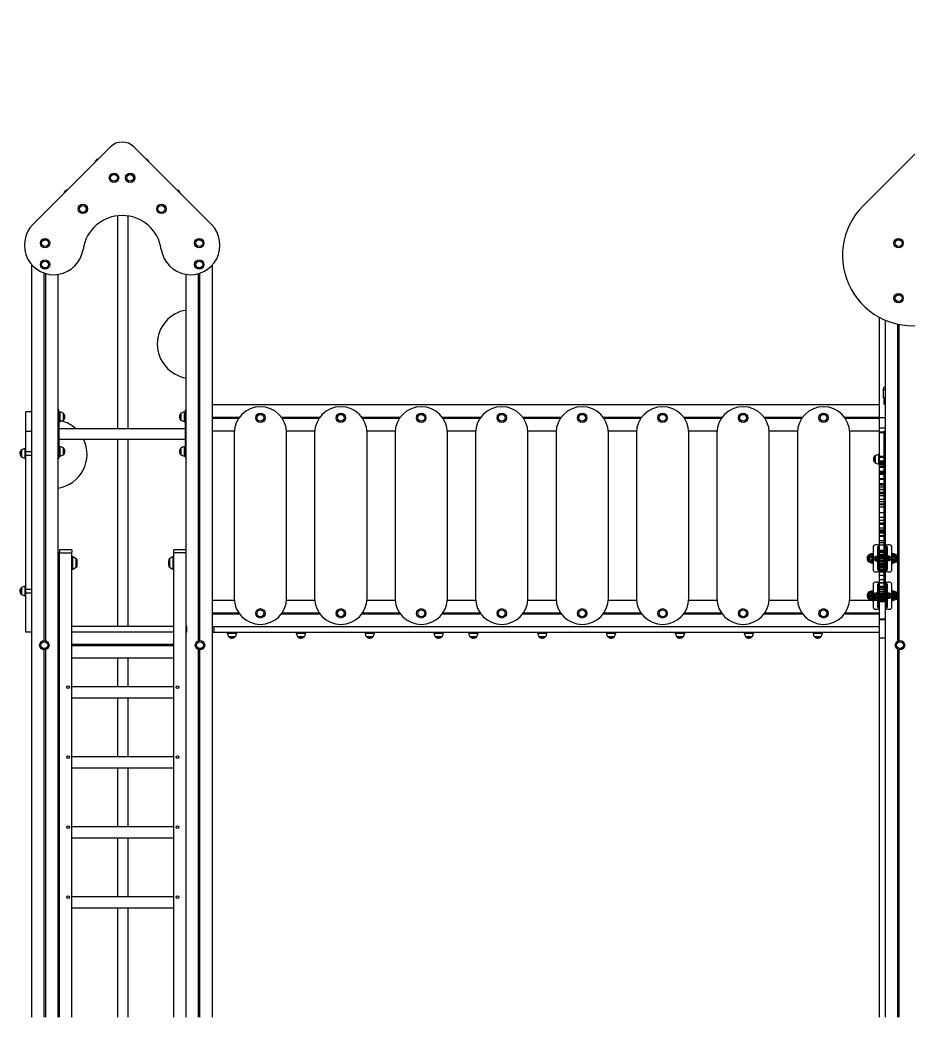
# Model space of a CAD drawing. Header units: millimetres. Extents: x 1089 to 46270, y 1624 to 35257.
# Drawn here: x 1144.441 to 1147.665, y 1649.995 to 1653.615 of the extents above; entities that cross this region are included whole.
import ezdxf

# ---------------------------------------------------------------- set-up
doc = ezdxf.new("R2010")
doc.units = ezdxf.units.MM

# ---------------------------------------------------------------- blocks, each defined once
blk = doc.blocks.new('A$C1EAE1C3F')
for p, q in [((3.735, 3.6201), (3.0601, 2.9452)), ((0.0473, 2.8779), (0.3286, 3.1591)), ((0.4134, 3.1591), (0.6947, 2.8779)), ((0.3543, 2.9091), (0.3543, 2.8823)), ((0.3923, 2.8823), (0.3923, 2.9085)), ((0.3543, 2.8823), (0.3543, 2.1355)), ((0.3923, 2.1355), (0.3923, 2.8823)), ((0.0435, 0), (0.0435, 2.7306)), ((0.6985, 0), (0.6985, 2.7306)), ((0.0885, 1.367), (0.0885, 2.7009)), ((0.0935, 1.3662), (0.0935, 2.6994)), ((0.1385, 0), (0.1385, 2.6963)), ((0.6035, 1.6687), (0.6035, 2.6963)), ((0.6485, 1.3662), (0.6485, 2.6994)), ((0.6535, 1.367), (0.6535, 2.7009)), ((3.1197, 0), (3.1197, 2.5403)), ((3.1417, 0), (3.1417, 2.5298)), ((3.1867, 1.3653), (3.1867, 2.5156)), ((3.1917, 1.3668), (3.1917, 2.5146)), ((3.1347, 2.2732), (3.1347, 2.2823)), ((3.1347, 2.2486), (3.1347, 2.2732)), ((3.1397, 2.2486), (3.1347, 2.2486)), ((3.1367, 2.2783), (3.1367, 2.2785)), ((3.1367, 2.2785), (3.1417, 2.2785)), ((3.1367, 2.2235), (3.1367, 2.2486)), ((3.1417, 2.2486), (3.1397, 2.2486)), ((0.6985, 2.2235), (3.1197, 2.2235)), ((0.0435, 2.1975), (0.0215, 2.1975)), ((0.0215, 2.1572), (0.0215, 2.1975)), ((0.1415, 2.204), (0.1385, 2.204)), ((0.1415, 2.1765), (0.1415, 2.204)), ((0.1455, 2.1965), (0.1415, 2.1965)), ((0.1415, 2.1765), (0.1415, 2.0565)), ((0.1455, 2.1625), (0.1455, 2.1965)), ((0.158, 2.1918), (0.1574, 2.1918)), ((0.1575, 2.167), (0.1575, 2.192)), ((0.158, 2.1673), (0.158, 2.1918)), ((0.5846, 2.1918), (0.584, 2.1918)), ((0.584, 2.1918), (0.584, 2.1673)), ((0.5845, 2.192), (0.5845, 2.167)), ((0.5965, 2.1965), (0.5965, 2.1625)), ((0.6005, 2.1965), (0.5965, 2.1965)), ((0.6005, 2.1765), (0.6005, 2.204)), ((0.6035, 2.204), (0.6005, 2.204)), ((0.6005, 2.0565), (0.6005, 2.1765)), ((0.6985, 2.178), (0.7969, 2.178)), ((0.6985, 2.174), (0.794, 2.174)), ((0.9485, 2.178), (1.0889, 2.178)), ((0.9485, 2.178), (1.0889, 2.178)), ((0.9513, 2.174), (1.086, 2.174)), ((0.9513, 2.174), (1.086, 2.174)), ((1.2405, 2.178), (1.3809, 2.178)), ((1.2405, 2.178), (1.3809, 2.178)), ((1.2433, 2.174), (1.378, 2.174)), ((1.2433, 2.174), (1.378, 2.174)), ((1.5325, 2.178), (1.6729, 2.178)), ((1.5353, 2.174), (1.67, 2.174)), ((1.8245, 2.178), (1.9649, 2.178)), ((1.8273, 2.174), (1.962, 2.174)), ((2.1165, 2.178), (2.2569, 2.178)), ((2.1193, 2.174), (2.254, 2.174)), ((2.4085, 2.178), (2.5489, 2.178)), ((2.4113, 2.174), (2.546, 2.174)), ((2.7005, 2.178), (2.8409, 2.178)), ((2.7033, 2.174), (2.838, 2.174)), ((2.9925, 2.178), (3.1197, 2.178)), ((2.9953, 2.174), (3.1197, 2.174)), ((3.1417, 2.1758), (3.1197, 2.1758)), ((3.1197, 2.1285), (3.1197, 2.1758)), ((3.1417, 2.1751), (3.1197, 2.1751)), ((0.0215, 1.4635), (0.0215, 2.1572)), ((0.1415, 2.1625), (0.1455, 2.1625)), ((0.1574, 2.1673), (0.158, 2.1673)), ((0.584, 2.1673), (0.5846, 2.1673)), ((0.5965, 2.1625), (0.6005, 2.1625)), ((3.1197, 2.1388), (3.1417, 2.1388)), ((3.1197, 2.1387), (3.1417, 2.1387)), ((0.0215, 2.1274), (0.0435, 2.1274)), ((0.6005, 2.1355), (0.1415, 2.1355)), ((0.6985, 2.1285), (0.778, 2.1285)), ((0.7777, 2.1207), (0.7777, 1.5207)), ((0.9674, 2.1285), (1.07, 2.1285)), ((0.9674, 2.1285), (1.07, 2.1285)), ((0.9677, 1.5207), (0.9677, 2.1207)), ((1.0697, 2.1207), (1.0697, 1.5207)), ((1.2594, 2.1285), (1.362, 2.1285)), ((1.2594, 2.1285), (1.362, 2.1285)), ((1.2597, 1.5207), (1.2597, 2.1207)), ((1.3617, 2.1207), (1.3617, 1.5207)), ((1.5514, 2.1285), (1.654, 2.1285)), ((1.5517, 1.5207), (1.5517, 2.1207)), ((1.6537, 2.1207), (1.6537, 1.5207)), ((1.8434, 2.1285), (1.946, 2.1285)), ((1.8437, 1.5207), (1.8437, 2.1207)), ((1.9457, 2.1207), (1.9457, 1.5207)), ((2.1354, 2.1285), (2.238, 2.1285)), ((2.1357, 1.5207), (2.1357, 2.1207)), ((2.2377, 2.1207), (2.2377, 1.5207)), ((2.4274, 2.1285), (2.53, 2.1285)), ((2.4277, 1.5207), (2.4277, 2.1207)), ((2.5297, 2.1207), (2.5297, 1.5207)), ((2.7194, 2.1285), (2.822, 2.1285)), ((2.7197, 1.5207), (2.7197, 2.1207)), ((2.8217, 2.1207), (2.8217, 1.5207)), ((3.0114, 2.1285), (3.1197, 2.1285)), ((3.0117, 1.5207), (3.0117, 2.1207)), ((3.1197, 2.1237), (3.1197, 2.1285)), ((3.1367, 2.1237), (3.1197, 2.1237)), ((3.1197, 1.5135), (3.1197, 2.1237)), ((3.1417, 2.1214), (3.1197, 2.1214)), ((3.1367, 1.5135), (3.1367, 2.1285)), ((3.1417, 2.1237), (3.1367, 2.1237)), ((0.0215, 2.0635), (0.0175, 2.0635)), ((0.0175, 2.0635), (0.0175, 2.0295)), ((0.1415, 2.0975), (0.6005, 2.0975)), ((0.1455, 2.0705), (0.1415, 2.0705)), ((0.1455, 2.0365), (0.1455, 2.0705)), ((0.158, 2.0658), (0.1574, 2.0658)), ((0.1575, 2.041), (0.1575, 2.066)), ((0.158, 2.0413), (0.158, 2.0658)), ((0.3543, 2.0975), (0.3543, 1.4185)), ((0.3923, 1.4185), (0.3923, 2.0975)), ((0.5846, 2.0658), (0.584, 2.0658)), ((0.584, 2.0658), (0.584, 2.0413)), ((0.5845, 2.066), (0.5845, 2.041)), ((0.5965, 2.0705), (0.5965, 2.0365)), ((0.6005, 2.0705), (0.5965, 2.0705)), ((0.005, 2.0588), (0.005, 2.0343)), ((0.0058, 2.0588), (0.005, 2.0588)), ((0.005, 2.0343), (0.0055, 2.0343)), ((0.0055, 2.059), (0.0055, 2.034)), ((0.0175, 2.0295), (0.0215, 2.0295)), ((0.0435, 2.0525), (0.0215, 2.0525)), ((0.0215, 2.0405), (0.0435, 2.0405)), ((0.1385, 2.029), (0.1415, 2.029)), ((0.1415, 2.0565), (0.1415, 2.029)), ((0.1415, 2.0365), (0.1455, 2.0365)), ((0.1574, 2.0413), (0.158, 2.0413)), ((0.584, 2.0413), (0.5846, 2.0413)), ((0.5965, 2.0365), (0.6005, 2.0365)), ((0.6005, 2.0565), (0.6005, 2.029)), ((0.6005, 2.029), (0.6035, 2.029)), ((3.1038, 2.0374), (3.1032, 2.0374)), ((3.1032, 2.0374), (3.1032, 2.0129)), ((3.1037, 2.0376), (3.1037, 2.0126)), ((3.1157, 2.0421), (3.1157, 2.0081)), ((3.1197, 2.0421), (3.1157, 2.0421)), ((3.1417, 2.035), (3.1197, 2.035)), ((3.1417, 2.0323), (3.1197, 2.0323)), ((3.1417, 2.0311), (3.1197, 2.0311)), ((3.1032, 2.0129), (3.1038, 2.0129)), ((3.1157, 2.0081), (3.1197, 2.0081)), ((3.1197, 2.0191), (3.1417, 2.0191)), ((3.1417, 2.014), (3.1197, 2.014)), ((3.1417, 2.0126), (3.1197, 2.0126)), ((3.1417, 2.0117), (3.1197, 2.0117)), ((3.1417, 2.0104), (3.1197, 2.0104)), ((3.1417, 2.0075), (3.1197, 2.0075)), ((3.1197, 2.0072), (3.1417, 2.0072)), ((3.1417, 1.9997), (3.1197, 1.9997)), ((3.1417, 1.9994), (3.1197, 1.9994)), ((3.1417, 1.9957), (3.1197, 1.9957)), ((3.1417, 1.9802), (3.1197, 1.9802)), ((3.1417, 1.9786), (3.1197, 1.9786)), ((3.1417, 1.9768), (3.1197, 1.9768)), ((3.1417, 1.9728), (3.1197, 1.9728)), ((3.1417, 1.9717), (3.1197, 1.9717)), ((3.1417, 1.9716), (3.1197, 1.9716)), ((3.1197, 1.9715), (3.1417, 1.9715)), ((3.1417, 1.9542), (3.1197, 1.9542)), ((3.1417, 1.9511), (3.1197, 1.9511)), ((3.1417, 1.9362), (3.1197, 1.9362)), ((3.1417, 1.9352), (3.1197, 1.9352)), ((3.1417, 1.9334), (3.1197, 1.9334)), ((3.1417, 1.933), (3.1197, 1.933)), ((3.1417, 1.9316), (3.1197, 1.9316)), ((3.1417, 1.9232), (3.1197, 1.9232)), ((3.1197, 1.9157), (3.1417, 1.9157)), ((3.1417, 1.9154), (3.1197, 1.9154)), ((3.1417, 1.904), (3.1197, 1.904)), ((3.1417, 1.9001), (3.1197, 1.9001)), ((3.1417, 1.8928), (3.1197, 1.8928)), ((3.1417, 1.8794), (3.1197, 1.8794)), ((3.1417, 1.8703), (3.1197, 1.8703)), ((3.1417, 1.8617), (3.1197, 1.8617)), ((3.1197, 1.8607), (3.1417, 1.8607)), ((3.1417, 1.8508), (3.1197, 1.8508)), ((3.1417, 1.8305), (3.1197, 1.8305)), ((3.1417, 1.8139), (3.1197, 1.8139)), ((3.1417, 1.8033), (3.1197, 1.8033)), ((3.1417, 1.7933), (3.1197, 1.7933)), ((3.1417, 1.7932), (3.1197, 1.7932)), ((3.1417, 1.7903), (3.1197, 1.7903)), ((3.1417, 1.7901), (3.1197, 1.7901)), ((3.1417, 1.7898), (3.1197, 1.7898)), ((3.1417, 1.7895), (3.1197, 1.7895)), ((3.1417, 1.7892), (3.1197, 1.7892)), ((3.1417, 1.7879), (3.1197, 1.7879)), ((3.1417, 1.7752), (3.1197, 1.7752)), ((3.1417, 1.7676), (3.1197, 1.7676)), ((3.1197, 1.7676), (3.1417, 1.7676)), ((3.1417, 1.7646), (3.1197, 1.7646)), ((3.1417, 1.7622), (3.1197, 1.7622)), ((3.1417, 1.7563), (3.1197, 1.7563)), ((3.1417, 1.7476), (3.1197, 1.7476)), ((3.1417, 1.7449), (3.1197, 1.7449)), ((3.0967, 1.7056), (3.0967, 1.6246)), ((3.1127, 1.7141), (3.1052, 1.7141)), ((3.1172, 1.7066), (3.1122, 1.7066)), ((3.1122, 1.7066), (3.1122, 1.6236)), ((3.1172, 1.6206), (3.1172, 1.7096)), ((3.1182, 1.7091), (3.1172, 1.7091)), ((3.1172, 1.7071), (3.1182, 1.7071)), ((3.1417, 1.7285), (3.1197, 1.7285)), ((3.1197, 1.7223), (3.1417, 1.7223)), ((3.1417, 1.7132), (3.1197, 1.7132)), ((3.1442, 1.7091), (3.1432, 1.7091)), ((3.1432, 1.7071), (3.1442, 1.7071)), ((3.1442, 1.7096), (3.1442, 1.6206)), ((3.1492, 1.7066), (3.1442, 1.7066)), ((3.1562, 1.7141), (3.1487, 1.7141)), ((3.1492, 1.6236), (3.1492, 1.7066)), ((3.1647, 1.6246), (3.1647, 1.7056)), ((0.1885, 1.6959), (0.1435, 1.6959)), ((0.1435, 1.6959), (0.1435, 1.688)), ((0.1435, 0), (0.1435, 1.688)), ((0.1485, 1.6853), (0.1835, 1.6853)), ((0.1885, 1.6959), (0.1885, 1.688)), ((0.1885, 0), (0.1885, 1.688)), ((0.1915, 1.6709), (0.1885, 1.6709)), ((0.1915, 1.6259), (0.1915, 1.6709)), ((0.2041, 1.6639), (0.1915, 1.6709)), ((0.5555, 1.6709), (0.5429, 1.6639)), ((0.5555, 1.6709), (0.5555, 1.6259)), ((0.5585, 1.6709), (0.5555, 1.6709)), ((0.6035, 1.6959), (0.5585, 1.6959)), ((0.5585, 1.688), (0.5585, 1.6959)), ((0.5585, 0), (0.5585, 1.688)), ((0.5985, 1.6853), (0.5635, 1.6853)), ((0.6035, 0), (0.6035, 1.6687)), ((3.0808, 1.6774), (3.0802, 1.6774)), ((3.0802, 1.6774), (3.0802, 1.6529)), ((3.0807, 1.6776), (3.0807, 1.6526)), ((3.0922, 1.6776), (3.0807, 1.6776)), ((3.0922, 1.6754), (3.0807, 1.6754)), ((3.0922, 1.6774), (3.0808, 1.6774)), ((3.0852, 1.6751), (3.0922, 1.6751)), ((3.0852, 1.6701), (3.0852, 1.6751)), ((3.0852, 1.6701), (3.0922, 1.6701)), ((3.0852, 1.6601), (3.0852, 1.6701)), ((3.0922, 1.6776), (3.0922, 1.6526)), ((3.0987, 1.6701), (3.0922, 1.6701)), ((3.1472, 1.6701), (3.0922, 1.6701)), ((3.0927, 1.6821), (3.0927, 1.6481)), ((3.0967, 1.6821), (3.0927, 1.6821)), ((3.0997, 1.6711), (3.0967, 1.6711)), ((3.0987, 1.6706), (3.0967, 1.6706)), ((3.0987, 1.6696), (3.0987, 1.6706)), ((3.0987, 1.6606), (3.0987, 1.6696)), ((3.0997, 1.6711), (3.0997, 1.6706)), ((3.0997, 1.6706), (3.0997, 1.6596)), ((3.1052, 1.6701), (3.0997, 1.6701)), ((3.1052, 1.6736), (3.1052, 1.6651)), ((3.1052, 1.6736), (3.1122, 1.6736)), ((3.1172, 1.6776), (3.1122, 1.6776)), ((3.1492, 1.6721), (3.1122, 1.6721)), ((3.1197, 1.6776), (3.1172, 1.6776)), ((3.1182, 1.6661), (3.1172, 1.6661)), ((3.1417, 1.6936), (3.1197, 1.6936)), ((3.1417, 1.6902), (3.1197, 1.6902)), ((3.1417, 1.6882), (3.1197, 1.6882)), ((3.1417, 1.6881), (3.1197, 1.6881)), ((3.1417, 1.6855), (3.1197, 1.6855)), ((3.1492, 1.6776), (3.1197, 1.6776)), ((3.1417, 1.6744), (3.1197, 1.6744)), ((3.1442, 1.6661), (3.1432, 1.6661)), ((3.1471, 1.6692), (3.1471, 1.6701)), ((3.1822, 1.6701), (3.1471, 1.6701)), ((3.1822, 1.6692), (3.1471, 1.6692)), ((3.1562, 1.6736), (3.1492, 1.6736)), ((3.1562, 1.6651), (3.1562, 1.6736)), ((3.1617, 1.6701), (3.1562, 1.6701)), ((3.1617, 1.6706), (3.1617, 1.6711)), ((3.1617, 1.6711), (3.1647, 1.6711)), ((3.1617, 1.6596), (3.1617, 1.6706)), ((3.1627, 1.6706), (3.1647, 1.6706)), ((3.1627, 1.6706), (3.1627, 1.6696)), ((3.1692, 1.6701), (3.1627, 1.6701)), ((3.1627, 1.6696), (3.1627, 1.6606)), ((3.1687, 1.6821), (3.1647, 1.6821)), ((3.1687, 1.6481), (3.1687, 1.6821)), ((3.1692, 1.6526), (3.1692, 1.6776)), ((3.1807, 1.6776), (3.1692, 1.6776)), ((3.1812, 1.6774), (3.1692, 1.6774)), ((3.1807, 1.6754), (3.1692, 1.6754)), ((3.177, 1.6746), (3.1694, 1.6746)), ((3.1772, 1.6701), (3.1694, 1.6701)), ((3.177, 1.6699), (3.1694, 1.6699)), ((3.1772, 1.6744), (3.1772, 1.6729)), ((3.1772, 1.6713), (3.1772, 1.6698)), ((3.1787, 1.6711), (3.1772, 1.6711)), ((3.1772, 1.6698), (3.1772, 1.6668)), ((3.1787, 1.6731), (3.1774, 1.6731)), ((3.1792, 1.6576), (3.1792, 1.6726)), ((3.1807, 1.6526), (3.1807, 1.6776)), ((3.1812, 1.6529), (3.1812, 1.6774)), ((3.1822, 1.6701), (3.1822, 1.6601)), ((0.1435, 1.6519), (0.1385, 1.6519)), ((0.1435, 1.6513), (0.1385, 1.6513)), ((0.1435, 1.6455), (0.1385, 1.6455)), ((0.1385, 1.6449), (0.1435, 1.6449)), ((0.1915, 1.6259), (0.2041, 1.6329)), ((0.2041, 1.6329), (0.2041, 1.6639)), ((0.2051, 1.6634), (0.2041, 1.6634)), ((0.2041, 1.6334), (0.2051, 1.6334)), ((0.2071, 1.6604), (0.2051, 1.6634)), ((0.2051, 1.6334), (0.2051, 1.6634)), ((0.2051, 1.6334), (0.2071, 1.6364)), ((0.2071, 1.6364), (0.2071, 1.6604)), ((0.5419, 1.6634), (0.5399, 1.6604)), ((0.5399, 1.6604), (0.5399, 1.6364)), ((0.5399, 1.6364), (0.5419, 1.6334)), ((0.5429, 1.6634), (0.5419, 1.6634)), ((0.5419, 1.6634), (0.5419, 1.6334)), ((0.5419, 1.6334), (0.5429, 1.6334)), ((0.5429, 1.6639), (0.5429, 1.6329)), ((0.5429, 1.6329), (0.5555, 1.6259)), ((3.0802, 1.6529), (3.0808, 1.6529)), ((3.0807, 1.6549), (3.0922, 1.6549)), ((3.0807, 1.6526), (3.0922, 1.6526)), ((3.0808, 1.6529), (3.0922, 1.6529)), ((3.0852, 1.6601), (3.0922, 1.6601)), ((3.0852, 1.6551), (3.0852, 1.6601)), ((3.0852, 1.6551), (3.0922, 1.6551)), ((3.0922, 1.6602), (3.1472, 1.6602)), ((3.0922, 1.6601), (3.0987, 1.6601)), ((3.0927, 1.6481), (3.0967, 1.6481)), ((3.0987, 1.6596), (3.0967, 1.6596)), ((3.0997, 1.6591), (3.0967, 1.6591)), ((3.0987, 1.6596), (3.0987, 1.6606)), ((3.0997, 1.6601), (3.1052, 1.6601)), ((3.0997, 1.6596), (3.0997, 1.6591)), ((3.1052, 1.6651), (3.1052, 1.6566)), ((3.1052, 1.6651), (3.1122, 1.6651)), ((3.1052, 1.6566), (3.1122, 1.6566)), ((3.1122, 1.6581), (3.1492, 1.6581)), ((3.1122, 1.6526), (3.1172, 1.6526)), ((3.1172, 1.6641), (3.1182, 1.6641)), ((3.1172, 1.6526), (3.1197, 1.6526)), ((3.1417, 1.6648), (3.1197, 1.6648)), ((3.1417, 1.6585), (3.1197, 1.6585)), ((3.1197, 1.6526), (3.1492, 1.6526)), ((3.1417, 1.6518), (3.1197, 1.6518)), ((3.1417, 1.646), (3.1197, 1.646)), ((3.1417, 1.642), (3.1197, 1.642)), ((3.1417, 1.638), (3.1197, 1.638)), ((3.1417, 1.633), (3.1197, 1.633)), ((3.1417, 1.63), (3.1197, 1.63)), ((3.1432, 1.6641), (3.1442, 1.6641)), ((3.1471, 1.6611), (3.1471, 1.6601)), ((3.1822, 1.6611), (3.1471, 1.6611)), ((3.1471, 1.6601), (3.1822, 1.6601)), ((3.1562, 1.6651), (3.1492, 1.6651)), ((3.1562, 1.6566), (3.1492, 1.6566)), ((3.1562, 1.6566), (3.1562, 1.6651)), ((3.1562, 1.6601), (3.1617, 1.6601)), ((3.1617, 1.6591), (3.1617, 1.6596)), ((3.1617, 1.6591), (3.1647, 1.6591)), ((3.1627, 1.6606), (3.1627, 1.6596)), ((3.1627, 1.6601), (3.1692, 1.6601)), ((3.1627, 1.6596), (3.1647, 1.6596)), ((3.1647, 1.6481), (3.1687, 1.6481)), ((3.1692, 1.6549), (3.1807, 1.6549)), ((3.1692, 1.6529), (3.1812, 1.6529)), ((3.1692, 1.6526), (3.1807, 1.6526)), ((3.177, 1.6604), (3.1694, 1.6604)), ((3.1694, 1.6601), (3.1772, 1.6601)), ((3.177, 1.6556), (3.1694, 1.6556)), ((3.1772, 1.6635), (3.1772, 1.6605)), ((3.1772, 1.6605), (3.1772, 1.659)), ((3.1772, 1.6591), (3.1787, 1.6591)), ((3.1772, 1.6574), (3.1772, 1.6559)), ((3.1774, 1.6571), (3.1787, 1.6571)), ((0.1885, 1.6259), (0.1915, 1.6259)), ((0.5555, 1.6259), (0.5585, 1.6259)), ((3.1052, 1.6161), (3.1127, 1.6161)), ((3.1122, 1.6236), (3.1172, 1.6236)), ((3.1182, 1.6231), (3.1172, 1.6231)), ((3.1172, 1.6211), (3.1182, 1.6211)), ((3.1417, 1.624), (3.1197, 1.624)), ((3.1417, 1.6203), (3.1197, 1.6203)), ((3.1197, 1.6182), (3.1417, 1.6182)), ((3.1417, 1.6165), (3.1197, 1.6165)), ((3.1197, 1.6164), (3.1417, 1.6164)), ((3.1417, 1.6027), (3.1197, 1.6027)), ((3.1442, 1.6231), (3.1432, 1.6231)), ((3.1432, 1.6211), (3.1442, 1.6211)), ((3.1442, 1.6236), (3.1492, 1.6236)), ((3.1487, 1.6161), (3.1562, 1.6161)), ((0.0058, 1.5588), (0.005, 1.5588)), ((0.005, 1.5588), (0.005, 1.5343)), ((0.0055, 1.559), (0.0055, 1.534)), ((0.0215, 1.5635), (0.0175, 1.5635)), ((0.0175, 1.5635), (0.0175, 1.5295)), ((3.0967, 1.5703), (3.0967, 1.5135)), ((3.1127, 1.5788), (3.1052, 1.5788)), ((3.1172, 1.5713), (3.1122, 1.5713)), ((3.1122, 1.5713), (3.1122, 1.4883)), ((3.1172, 1.5421), (3.1172, 1.5743)), ((3.1182, 1.573), (3.1172, 1.573)), ((3.1172, 1.571), (3.1182, 1.571)), ((3.1417, 1.5877), (3.1197, 1.5877)), ((3.1417, 1.5761), (3.1197, 1.5761)), ((3.1417, 1.5756), (3.1197, 1.5756)), ((3.1417, 1.5634), (3.1197, 1.5634)), ((3.1417, 1.5578), (3.1197, 1.5578)), ((3.1442, 1.573), (3.1432, 1.573)), ((3.1432, 1.571), (3.1442, 1.571)), ((3.1442, 1.5743), (3.1442, 1.4853)), ((3.1492, 1.5713), (3.1442, 1.5713)), ((3.1562, 1.5788), (3.1487, 1.5788)), ((3.1492, 1.4883), (3.1492, 1.5713)), ((3.1647, 1.4893), (3.1647, 1.5703)), ((0.005, 1.5343), (0.0058, 1.5343)), ((0.0175, 1.5295), (0.0215, 1.5295)), ((0.0435, 1.5525), (0.0215, 1.5525)), ((0.0215, 1.5405), (0.0435, 1.5405)), ((3.0808, 1.542), (3.0802, 1.542)), ((3.0802, 1.542), (3.0802, 1.5175)), ((3.0807, 1.5423), (3.0807, 1.5173)), ((3.0922, 1.5423), (3.0807, 1.5423)), ((3.0922, 1.54), (3.0807, 1.54)), ((3.0922, 1.542), (3.0808, 1.542)), ((3.0852, 1.5374), (3.0852, 1.5392)), ((3.0852, 1.5392), (3.0922, 1.5392)), ((3.0852, 1.5279), (3.0852, 1.5374)), ((3.0852, 1.5374), (3.0922, 1.5374)), ((3.0852, 1.5316), (3.0922, 1.5316)), ((3.0852, 1.5279), (3.0922, 1.5279)), ((3.0852, 1.5203), (3.0852, 1.5279)), ((3.0852, 1.5221), (3.0922, 1.5221)), ((3.0922, 1.5423), (3.0922, 1.5173)), ((3.0987, 1.5348), (3.0922, 1.5348)), ((3.1472, 1.5348), (3.0922, 1.5348)), ((3.0922, 1.5248), (3.0987, 1.5248)), ((3.0922, 1.5248), (3.1472, 1.5248)), ((3.0927, 1.5468), (3.0927, 1.5135)), ((3.0967, 1.5468), (3.0927, 1.5468)), ((3.0997, 1.5396), (3.0967, 1.5396)), ((3.0987, 1.5389), (3.0967, 1.5389)), ((3.0967, 1.5206), (3.0987, 1.5206)), ((3.0987, 1.5389), (3.0987, 1.5389)), ((3.0987, 1.5373), (3.0987, 1.5389)), ((3.0987, 1.5361), (3.0987, 1.5373)), ((3.0987, 1.5214), (3.0987, 1.5361)), ((3.0987, 1.5206), (3.0987, 1.5214)), ((3.0997, 1.5396), (3.0997, 1.5396)), ((3.0997, 1.5396), (3.0997, 1.5376)), ((3.0997, 1.5376), (3.0997, 1.537)), ((3.0997, 1.537), (3.0997, 1.5203)), ((3.1052, 1.5348), (3.0997, 1.5348)), ((3.0997, 1.5248), (3.1052, 1.5248)), ((3.1038, 1.5373), (3.1032, 1.5373)), ((3.1032, 1.5373), (3.1032, 1.5135)), ((3.1037, 1.5376), (3.1037, 1.5135)), ((3.1052, 1.5394), (3.1122, 1.5394)), ((3.1052, 1.5394), (3.1052, 1.533)), ((3.1052, 1.5361), (3.1122, 1.5361)), ((3.1052, 1.533), (3.1122, 1.533)), ((3.1052, 1.533), (3.1052, 1.5234)), ((3.1052, 1.5265), (3.1122, 1.5265)), ((3.1052, 1.5234), (3.1122, 1.5234)), ((3.1052, 1.5234), (3.1052, 1.5201)), ((3.1172, 1.5423), (3.1122, 1.5423)), ((3.1492, 1.5368), (3.1122, 1.5368)), ((3.1122, 1.5228), (3.1492, 1.5228)), ((3.1157, 1.5421), (3.1157, 1.5135)), ((3.1197, 1.5421), (3.1157, 1.5421)), ((3.1197, 1.5423), (3.1172, 1.5423)), ((3.1172, 1.4853), (3.1172, 1.5421)), ((3.1182, 1.5385), (3.1172, 1.5385)), ((3.1172, 1.5365), (3.1182, 1.5365)), ((3.1182, 1.523), (3.1172, 1.523)), ((3.1172, 1.521), (3.1182, 1.521)), ((3.1417, 1.5521), (3.1197, 1.5521)), ((3.1417, 1.5519), (3.1197, 1.5519)), ((3.1417, 1.5446), (3.1197, 1.5446)), ((3.1417, 1.5443), (3.1197, 1.5443)), ((3.1417, 1.5442), (3.1197, 1.5442)), ((3.1417, 1.5429), (3.1197, 1.5429)), ((3.1492, 1.5423), (3.1197, 1.5423)), ((3.1417, 1.5337), (3.1197, 1.5337)), ((3.1417, 1.5311), (3.1197, 1.5311)), ((3.1417, 1.5306), (3.1197, 1.5306)), ((3.1417, 1.5297), (3.1197, 1.5297)), ((3.1417, 1.5271), (3.1197, 1.5271)), ((3.1442, 1.5385), (3.1432, 1.5385)), ((3.1432, 1.5365), (3.1442, 1.5365)), ((3.1442, 1.523), (3.1432, 1.523)), ((3.1432, 1.521), (3.1442, 1.521)), ((3.1471, 1.5338), (3.1471, 1.5348)), ((3.1822, 1.5348), (3.1471, 1.5348)), ((3.1822, 1.5338), (3.1471, 1.5338)), ((3.1471, 1.5257), (3.1471, 1.5248)), ((3.1822, 1.5257), (3.1471, 1.5257)), ((3.1471, 1.5248), (3.1822, 1.5248)), ((3.1562, 1.5394), (3.1492, 1.5394)), ((3.1562, 1.5361), (3.1492, 1.5361)), ((3.1562, 1.533), (3.1492, 1.533)), ((3.1562, 1.5265), (3.1492, 1.5265)), ((3.1562, 1.5234), (3.1492, 1.5234)), ((3.1562, 1.533), (3.1562, 1.5394)), ((3.1617, 1.5348), (3.1562, 1.5348)), ((3.1562, 1.5234), (3.1562, 1.533)), ((3.1562, 1.5248), (3.1617, 1.5248)), ((3.1562, 1.5201), (3.1562, 1.5234)), ((3.1647, 1.5396), (3.1617, 1.5396)), ((3.1617, 1.5396), (3.1617, 1.5396)), ((3.1617, 1.5376), (3.1617, 1.5396)), ((3.1617, 1.537), (3.1617, 1.5376)), ((3.1617, 1.5203), (3.1617, 1.537)), ((3.1627, 1.5389), (3.1627, 1.5389)), ((3.1627, 1.5389), (3.1627, 1.5373)), ((3.1647, 1.5389), (3.1627, 1.5389)), ((3.1627, 1.5373), (3.1627, 1.5361)), ((3.1627, 1.5361), (3.1627, 1.5214)), ((3.1692, 1.5348), (3.1627, 1.5348)), ((3.1627, 1.5248), (3.1692, 1.5248)), ((3.1627, 1.5214), (3.1627, 1.5206)), ((3.1627, 1.5206), (3.1647, 1.5206)), ((3.1687, 1.5468), (3.1647, 1.5468)), ((3.1687, 1.5128), (3.1687, 1.5468)), ((3.1692, 1.5173), (3.1692, 1.5423)), ((3.1807, 1.5423), (3.1692, 1.5423)), ((3.1812, 1.542), (3.1692, 1.542)), ((3.1807, 1.54), (3.1692, 1.54)), ((3.177, 1.5387), (3.1694, 1.5387)), ((3.177, 1.537), (3.1694, 1.537)), ((3.1772, 1.5348), (3.1694, 1.5348)), ((3.177, 1.5315), (3.1694, 1.5315)), ((3.177, 1.528), (3.1694, 1.528)), ((3.1694, 1.5248), (3.1772, 1.5248)), ((3.177, 1.5225), (3.1694, 1.5225)), ((3.177, 1.5208), (3.1694, 1.5208)), ((3.1772, 1.5385), (3.1772, 1.538)), ((3.1772, 1.538), (3.1772, 1.5373)), ((3.1772, 1.5373), (3.1772, 1.5368)), ((3.1772, 1.5368), (3.1772, 1.534)), ((3.1787, 1.5358), (3.1772, 1.5358)), ((3.1772, 1.5309), (3.1772, 1.5281)), ((3.1772, 1.5281), (3.1772, 1.5258)), ((3.1772, 1.5258), (3.1772, 1.5238)), ((3.1772, 1.5238), (3.1787, 1.5238)), ((3.1772, 1.5238), (3.1772, 1.5233)), ((3.1772, 1.5233), (3.1772, 1.521)), ((3.1787, 1.5378), (3.1774, 1.5378)), ((3.1774, 1.5218), (3.1787, 1.5218)), ((3.1792, 1.5223), (3.1792, 1.5373)), ((3.1807, 1.5296), (3.1807, 1.5423)), ((3.1807, 1.5173), (3.1807, 1.5206)), ((3.1812, 1.5175), (3.1812, 1.542)), ((3.1822, 1.5348), (3.1822, 1.5248)), ((0.6985, 1.5135), (0.778, 1.5135)), ((0.9674, 1.5135), (1.07, 1.5135)), ((0.9674, 1.5135), (1.07, 1.5135)), ((1.2594, 1.5135), (1.362, 1.5135)), ((1.2594, 1.5135), (1.362, 1.5135)), ((1.5514, 1.5135), (1.654, 1.5135)), ((1.8434, 1.5135), (1.946, 1.5135)), ((2.1354, 1.5135), (2.238, 1.5135)), ((2.4274, 1.5135), (2.53, 1.5135)), ((2.7194, 1.5135), (2.822, 1.5135)), ((3.0114, 1.5135), (3.1197, 1.5135)), ((3.0802, 1.5175), (3.0808, 1.5175)), ((3.0807, 1.5195), (3.0922, 1.5195)), ((3.0807, 1.5173), (3.0922, 1.5173)), ((3.0808, 1.5175), (3.0922, 1.5175)), ((3.0852, 1.5203), (3.0922, 1.5203)), ((3.0927, 1.5135), (3.0927, 1.5128)), ((3.0927, 1.5128), (3.0967, 1.5128)), ((3.0967, 1.5199), (3.0997, 1.5199)), ((3.0967, 1.5135), (3.0967, 1.4893)), ((3.0997, 1.5203), (3.0997, 1.5199)), ((3.1052, 1.5201), (3.1122, 1.5201)), ((3.1122, 1.5173), (3.1492, 1.5173)), ((3.1122, 1.4883), (3.1172, 1.4883)), ((3.1182, 1.4885), (3.1172, 1.4885)), ((3.1172, 1.4865), (3.1182, 1.4865)), ((3.1417, 1.5194), (3.1197, 1.5194)), ((3.1197, 1.5191), (3.1417, 1.5191)), ((3.1197, 1.519), (3.1417, 1.519)), ((3.1197, 1.4444), (3.1197, 1.5135)), ((3.1417, 1.5118), (3.1197, 1.5118)), ((3.1417, 1.5111), (3.1197, 1.5111)), ((3.1417, 1.5098), (3.1197, 1.5098)), ((3.1417, 1.5087), (3.1197, 1.5087)), ((3.1417, 1.5084), (3.1197, 1.5084)), ((3.1197, 1.5083), (3.1417, 1.5083)), ((3.1442, 1.4885), (3.1432, 1.4885)), ((3.1432, 1.4865), (3.1442, 1.4865)), ((3.1442, 1.4883), (3.1492, 1.4883)), ((3.1562, 1.5201), (3.1492, 1.5201)), ((3.1617, 1.5199), (3.1617, 1.5203)), ((3.1617, 1.5199), (3.1647, 1.5199)), ((3.1647, 1.5128), (3.1687, 1.5128)), ((3.1692, 1.5195), (3.1807, 1.5195)), ((3.1692, 1.5175), (3.1812, 1.5175)), ((3.1692, 1.5173), (3.1807, 1.5173)), ((0.0215, 1.3975), (0.0215, 1.4635)), ((0.6985, 1.468), (0.7937, 1.468)), ((0.6985, 1.464), (0.7965, 1.464)), ((0.9489, 1.464), (1.0885, 1.464)), ((0.9489, 1.464), (1.0885, 1.464)), ((0.9517, 1.468), (1.0857, 1.468)), ((0.9517, 1.468), (1.0857, 1.468)), ((1.2409, 1.464), (1.3805, 1.464)), ((1.2409, 1.464), (1.3805, 1.464)), ((1.2437, 1.468), (1.3777, 1.468)), ((1.2437, 1.468), (1.3777, 1.468)), ((1.5329, 1.464), (1.6725, 1.464)), ((1.5357, 1.468), (1.6697, 1.468)), ((1.8249, 1.464), (1.9645, 1.464)), ((1.8277, 1.468), (1.9617, 1.468)), ((2.1169, 1.464), (2.2565, 1.464)), ((2.1197, 1.468), (2.2537, 1.468)), ((2.4089, 1.464), (2.5485, 1.464)), ((2.4117, 1.468), (2.5457, 1.468)), ((2.7009, 1.464), (2.8405, 1.464)), ((2.7037, 1.468), (2.8377, 1.468)), ((2.9929, 1.464), (3.1197, 1.464)), ((2.9957, 1.468), (3.1197, 1.468)), ((3.1052, 1.4808), (3.1127, 1.4808)), ((3.1487, 1.4808), (3.1562, 1.4808)), ((0.1415, 1.4185), (0.1385, 1.4185)), ((0.1435, 1.4185), (0.1415, 1.4185)), ((0.1415, 1.4185), (0.1415, 1.3975)), ((0.5585, 1.4185), (0.1885, 1.4185)), ((0.6055, 1.4185), (0.6035, 1.4185)), ((0.6055, 1.3975), (0.6055, 1.4185)), ((0.6985, 1.4185), (0.7035, 1.4185)), ((0.6985, 1.4185), (3.1197, 1.4185)), ((0.7035, 1.4185), (0.7035, 1.3975)), ((3.1417, 1.4444), (3.1197, 1.4444)), ((3.1197, 1.3975), (3.1197, 1.4444)), ((3.1417, 1.4421), (3.1197, 1.4421)), ((0.0435, 1.3975), (0.0215, 1.3975)), ((0.1385, 1.3975), (0.1415, 1.3975)), ((0.1435, 1.3975), (0.1415, 1.3975)), ((0.5585, 1.3975), (0.1885, 1.3975)), ((0.6055, 1.3975), (0.6035, 1.3975)), ((0.6985, 1.3975), (0.7035, 1.3975)), ((0.6985, 1.3975), (3.1197, 1.3975)), ((0.7527, 1.3975), (0.7527, 1.3935)), ((0.7527, 1.3935), (0.7867, 1.3935)), ((0.7572, 1.3815), (0.7822, 1.3815)), ((0.7574, 1.3816), (0.7574, 1.381)), ((0.7574, 1.381), (0.7819, 1.381)), ((0.7819, 1.381), (0.7819, 1.3816)), ((0.7867, 1.3935), (0.7867, 1.3975)), ((1.0027, 1.3975), (1.0027, 1.3935)), ((1.0027, 1.3935), (1.0367, 1.3935)), ((1.0072, 1.3815), (1.0322, 1.3815)), ((1.0074, 1.3816), (1.0074, 1.381)), ((1.0074, 1.381), (1.0319, 1.381)), ((1.0319, 1.381), (1.0319, 1.3816)), ((1.0367, 1.3935), (1.0367, 1.3975)), ((1.2527, 1.3975), (1.2527, 1.3935)), ((1.2527, 1.3935), (1.2867, 1.3935)), ((1.2572, 1.3815), (1.2822, 1.3815)), ((1.2574, 1.3816), (1.2574, 1.381)), ((1.2574, 1.381), (1.2819, 1.381)), ((1.2819, 1.381), (1.2819, 1.3816)), ((1.2867, 1.3935), (1.2867, 1.3975)), ((1.5027, 1.3975), (1.5027, 1.3935)), ((1.5027, 1.3935), (1.5367, 1.3935)), ((1.5072, 1.3815), (1.5322, 1.3815)), ((1.5074, 1.3816), (1.5074, 1.381)), ((1.5074, 1.381), (1.5319, 1.381)), ((1.5319, 1.381), (1.5319, 1.3816)), ((1.5367, 1.3935), (1.5367, 1.3975)), ((1.6287, 1.3975), (1.6287, 1.3935)), ((1.6287, 1.3935), (1.6627, 1.3935)), ((1.6332, 1.3815), (1.6582, 1.3815)), ((1.6334, 1.3816), (1.6334, 1.381)), ((1.6334, 1.381), (1.6579, 1.381)), ((1.6579, 1.381), (1.6579, 1.3816)), ((1.6627, 1.3935), (1.6627, 1.3975)), ((1.8787, 1.3975), (1.8787, 1.3935)), ((1.8787, 1.3935), (1.9127, 1.3935)), ((1.8832, 1.3815), (1.9082, 1.3815)), ((1.8834, 1.3816), (1.8834, 1.381)), ((1.8834, 1.381), (1.9079, 1.381)), ((1.9079, 1.381), (1.9079, 1.3816)), ((1.9127, 1.3935), (1.9127, 1.3975)), ((2.1287, 1.3975), (2.1287, 1.3935)), ((2.1287, 1.3935), (2.1627, 1.3935)), ((2.1332, 1.3815), (2.1582, 1.3815)), ((2.1334, 1.3816), (2.1334, 1.381)), ((2.1334, 1.381), (2.1579, 1.381)), ((2.1579, 1.381), (2.1579, 1.3816)), ((2.1627, 1.3935), (2.1627, 1.3975)), ((2.3787, 1.3975), (2.3787, 1.3935)), ((2.3787, 1.3935), (2.4127, 1.3935)), ((2.3832, 1.3815), (2.4082, 1.3815)), ((2.3834, 1.3816), (2.3834, 1.381)), ((2.3834, 1.381), (2.4079, 1.381)), ((2.4079, 1.381), (2.4079, 1.3816)), ((2.4127, 1.3935), (2.4127, 1.3975)), ((2.6287, 1.3975), (2.6287, 1.3935)), ((2.6287, 1.3935), (2.6627, 1.3935)), ((2.6332, 1.3815), (2.6582, 1.3815)), ((2.6334, 1.3816), (2.6334, 1.381)), ((2.6334, 1.381), (2.6579, 1.381)), ((2.6579, 1.381), (2.6579, 1.3816)), ((2.6627, 1.3935), (2.6627, 1.3975)), ((2.8787, 1.3975), (2.8787, 1.3935)), ((2.8787, 1.3935), (2.9127, 1.3935)), ((2.8832, 1.3815), (2.9082, 1.3815)), ((2.8834, 1.3816), (2.8834, 1.381)), ((2.8834, 1.381), (2.9079, 1.381)), ((2.9079, 1.381), (2.9079, 1.3816)), ((2.9127, 1.3935), (2.9127, 1.3975)), ((3.1197, 1.3758), (3.1197, 1.3975)), ((3.1417, 1.3758), (3.1197, 1.3758)), ((0.1435, 1.352), (0.1385, 1.352)), ((0.1435, 1.348), (0.1385, 1.348)), ((0.5585, 1.352), (0.1885, 1.352)), ((0.5585, 1.348), (0.1885, 1.348)), ((0.0885, 0), (0.0885, 1.333)), ((0.0935, 0), (0.0935, 1.3338)), ((0.6485, 0), (0.6485, 1.3338)), ((0.6535, 0), (0.6535, 1.333)), ((3.1867, 0), (3.1867, 1.3347)), ((3.1917, 0), (3.1917, 1.3332)), ((0.1435, 1.3025), (0.1385, 1.3025)), ((0.5585, 1.3025), (0.1885, 1.3025)), ((0.3543, 1.3025), (0.3543, 1.1989)), ((0.3923, 1.1989), (0.3923, 1.3025)), ((0.5585, 1.1989), (0.1885, 1.1989)), ((0.1885, 1.1589), (0.5585, 1.1589)), ((0.3543, 1.1589), (0.3543, 0.9449)), ((0.3923, 0.9449), (0.3923, 1.1589)), ((0.5585, 0.9449), (0.1885, 0.9449)), ((0.1885, 0.9049), (0.5585, 0.9049)), ((0.3543, 0.9049), (0.3543, 0.6908)), ((0.3923, 0.6908), (0.3923, 0.9049)), ((0.5585, 0.6908), (0.1885, 0.6908)), ((0.1885, 0.6508), (0.5585, 0.6508)), ((0.3543, 0.6508), (0.3543, 0.4367)), ((0.3923, 0.4367), (0.3923, 0.6508)), ((0.5585, 0.4367), (0.1885, 0.4367)), ((0.1885, 0.3967), (0.5585, 0.3967)), ((0.3543, 0.3967), (0.3543, 0)), ((0.3923, 0), (0.3923, 0.3967))]:
    blk.add_line(p, q)
for centre, radius in [((0.3414, 3.0469), 0.017), ((0.3414, 3.0469), 0.0125), ((0.3414, 3.0469), 0.0123), ((0.4001, 3.0469), 0.017), ((0.4001, 3.0469), 0.0125), ((0.4001, 3.0469), 0.0123), ((0.2283, 2.9338), 0.017), ((0.2283, 2.9338), 0.0125), ((0.2283, 2.9338), 0.0123), ((0.5133, 2.9338), 0.017), ((0.5133, 2.9338), 0.0125), ((0.5133, 2.9338), 0.0123), ((0.091, 2.81), 0.017), ((0.651, 2.81), 0.017), ((3.1892, 2.81), 0.017), ((0.091, 2.81), 0.0125), ((0.091, 2.81), 0.0123), ((0.651, 2.81), 0.0125), ((0.651, 2.81), 0.0123), ((3.1892, 2.81), 0.0125), ((3.1892, 2.81), 0.0123), ((0.091, 2.732), 0.017), ((0.091, 2.732), 0.0125), ((0.091, 2.732), 0.0123), ((0.651, 2.732), 0.017), ((0.651, 2.732), 0.0125), ((0.651, 2.732), 0.0123), ((3.1892, 2.61), 0.017), ((3.1892, 2.61), 0.0125), ((3.1892, 2.61), 0.0123), ((0.8727, 2.1757), 0.017), ((0.8727, 2.1757), 0.0123), ((1.1647, 2.1757), 0.017), ((1.1647, 2.1757), 0.0123), ((1.4567, 2.1757), 0.017), ((1.4567, 2.1757), 0.0123), ((1.7487, 2.1757), 0.017), ((1.7487, 2.1757), 0.0123), ((2.0407, 2.1757), 0.017), ((2.0407, 2.1757), 0.0123), ((2.3327, 2.1757), 0.017), ((2.3327, 2.1757), 0.0123), ((2.6247, 2.1757), 0.017), ((2.6247, 2.1757), 0.0123), ((2.9167, 2.1757), 0.017), ((2.9167, 2.1757), 0.0123), ((0.8727, 1.4657), 0.017), ((0.8727, 1.4657), 0.0125), ((0.8727, 1.4657), 0.0123), ((1.1647, 1.4657), 0.017), ((1.1647, 1.4657), 0.0125), ((1.1647, 1.4657), 0.0123), ((1.4567, 1.4657), 0.017), ((1.4567, 1.4657), 0.0123), ((1.7487, 1.4657), 0.017), ((1.7487, 1.4657), 0.0125), ((1.7487, 1.4657), 0.0123), ((2.0407, 1.4657), 0.017), ((2.0407, 1.4657), 0.0125), ((2.0407, 1.4657), 0.0123), ((2.3327, 1.4657), 0.017), ((2.3327, 1.4657), 0.0125), ((2.3327, 1.4657), 0.0123), ((2.6247, 1.4657), 0.017), ((2.6247, 1.4657), 0.0125), ((2.6247, 1.4657), 0.0123), ((2.9167, 1.4657), 0.017), ((2.9167, 1.4657), 0.0125), ((2.9167, 1.4657), 0.0123), ((0.0885, 1.35), 0.017), ((0.0885, 1.35), 0.0125), ((0.0885, 1.35), 0.0123), ((0.6535, 1.35), 0.017), ((0.6535, 1.35), 0.0125), ((0.6535, 1.35), 0.0123), ((3.1942, 1.35), 0.017), ((3.1942, 1.35), 0.0125), ((3.1942, 1.35), 0.0123)]:
    blk.add_circle(centre, radius)
for centre, radius, start, end in [((0.371, 3.1167), 0.06, 45, 135), ((0.289, 3.1001), 0.0164, 104.4115, 136.6633), ((0.4527, 3.1003), 0.0162, 43.048, 75.0422), ((0.2881, 3.0995), 0.0162, 133.048, 166.9114), ((0.4532, 3.0994), 0.0164, 16.4412, 46.6633), ((0.175, 2.9863), 0.0162, 133.048, 166.9114), ((0.1758, 2.9869), 0.0164, 104.4115, 136.6633), ((0.5658, 2.9871), 0.0162, 43.048, 75.0422), ((0.5664, 2.9863), 0.0164, 16.4412, 46.6633), ((3.2404, 2.7649), 0.255, 135, 355.9676), ((0.371, 2.7666), 0.1435, 8.1742, 171.8258), ((0.123, 2.8022), 0.107, 135, 351.8258), ((0.619, 2.8022), 0.107, 188.1742, 45), ((0.6235, 2.4435), 0.125, 99.2069, 260.7931), ((3.1397, 2.2823), 0.005, 111.4062, 180), ((3.1842, 2.1688), 0.1269, 109.563, 111.4062), ((0.8727, 2.1207), 0.095, 0, 180), ((1.1647, 2.1207), 0.095, 0, 180), ((1.4567, 2.1207), 0.095, 0, 180), ((1.7487, 2.1207), 0.095, 0, 180), ((2.0407, 2.1207), 0.095, 0, 180), ((2.3327, 2.1207), 0.095, 0, 180), ((2.6247, 2.1207), 0.095, 0, 180), ((2.9167, 2.1207), 0.095, 0, 180), ((0.1348, 2.1497), 0.048, 61.7738, 77.1141), ((0.1468, 2.1801), 0.0162, 358.048, 46.359), ((0.1467, 2.179), 0.0164, 313.9298, 1.6633), ((0.5953, 2.18), 0.0164, 133.9298, 181.6633), ((0.5952, 2.1789), 0.0162, 178.048, 226.359), ((0.6072, 2.1496), 0.0481, 102.9034, 118.2087), ((0.1348, 2.2094), 0.0481, 282.9034, 298.2087), ((0.1185, 2.0435), 0.125, 47.3918, 75.9075), ((0.6072, 2.2093), 0.048, 241.7738, 257.1141), ((0.0282, 2.0166), 0.0481, 102.9034, 118.2087), ((0.1185, 2.0435), 0.125, 279.2069, 25.5946), ((0.1348, 2.0237), 0.048, 61.7738, 77.1141), ((0.1468, 2.0541), 0.0162, 358.048, 46.359), ((0.5953, 2.054), 0.0164, 133.9298, 181.6633), ((0.6072, 2.0236), 0.0481, 102.9034, 118.2087), ((0.0163, 2.047), 0.0164, 133.9298, 181.6633), ((0.0162, 2.0459), 0.0162, 178.048, 226.359), ((0.0282, 2.0763), 0.048, 241.7738, 257.1141), ((0.1348, 2.0834), 0.0481, 282.9034, 298.2087), ((0.1467, 2.053), 0.0164, 313.9298, 1.6633), ((0.5952, 2.0529), 0.0162, 178.048, 226.359), ((0.6072, 2.0833), 0.048, 241.7738, 257.1141), ((3.1145, 2.0256), 0.0164, 133.9298, 181.6633), ((3.1264, 1.9952), 0.0481, 102.9034, 118.2087), ((3.1143, 2.0246), 0.0162, 178.048, 226.359), ((3.1264, 2.0549), 0.048, 241.7738, 257.1141), ((3.1052, 1.7056), 0.0085, 90, 180), ((3.1127, 1.7096), 0.0045, 0, 90), ((3.1182, 1.7081), 0.001, 0, 90), ((3.1182, 1.7081), 0.001, 270, 0), ((3.1432, 1.7081), 0.001, 90, 270), ((3.1487, 1.7096), 0.0045, 90, 180), ((3.1562, 1.7056), 0.0085, 0, 90), ((3.0915, 1.6656), 0.0164, 133.9298, 181.6633), ((3.0961, 1.6644), 0.0189, 144.4908, 177.8029), ((3.1034, 1.6352), 0.0481, 102.9034, 118.2087), ((3.1182, 1.6651), 0.001, 0, 90), ((3.1432, 1.6651), 0.001, 90, 270), ((3.158, 1.6353), 0.048, 61.7738, 77.1141), ((3.1694, 1.6703), 0.0002, 180, 270), ((3.1674, 1.6723), 0.0096, 354.9949, 5.0051), ((3.1387, 1.6651), 0.0383, 357.4962, 2.5038), ((3.1582, 1.6721), 0.019, 357.4759, 2.5241), ((3.1006, 1.6651), 0.0766, 358.7472, 1.2528), ((3.1787, 1.6726), 0.0005, 0, 90), ((3.1787, 1.6716), 0.0005, 270, 0), ((3.1654, 1.6644), 0.0188, 2.1426, 35.5637), ((3.17, 1.6657), 0.0162, 358.048, 46.359), ((0.1125, 1.6465), 0.0956, 1.1544, 8.3728), ((0.1144, 1.6501), 0.0937, 351.5537, 358.919), ((0.6326, 1.6466), 0.0937, 171.5537, 178.919), ((0.6345, 1.6503), 0.0956, 181.1544, 188.3728), ((3.0913, 1.6646), 0.0162, 178.048, 226.359), ((3.096, 1.6658), 0.0188, 182.1426, 215.5637), ((3.1034, 1.6949), 0.048, 241.7738, 257.1141), ((3.1182, 1.6651), 0.001, 270, 0), ((3.1579, 1.695), 0.0481, 282.9034, 298.2087), ((3.1694, 1.6599), 0.0002, 90, 180), ((3.1674, 1.658), 0.0096, 354.9949, 5.0051), ((3.1582, 1.6582), 0.019, 357.476, 2.524), ((3.1787, 1.6586), 0.0005, 0, 90), ((3.1787, 1.6576), 0.0005, 270, 0), ((3.1653, 1.6659), 0.0189, 324.4908, 357.8029), ((3.1698, 1.6647), 0.0164, 313.9298, 1.6633), ((3.1052, 1.6246), 0.0085, 180, 270), ((3.1127, 1.6206), 0.0045, 270, 0), ((3.1182, 1.6221), 0.001, 0, 90), ((3.1182, 1.6221), 0.001, 270, 0), ((3.1432, 1.6221), 0.001, 90, 270), ((3.1487, 1.6206), 0.0045, 180, 270), ((3.1562, 1.6246), 0.0085, 270, 0), ((0.0163, 1.547), 0.0164, 133.9298, 181.6633), ((0.0282, 1.5166), 0.0481, 102.9034, 118.2087), ((3.1052, 1.5703), 0.0085, 90, 180), ((3.1127, 1.5743), 0.0045, 0, 90), ((3.1182, 1.572), 0.001, 270, 90), ((3.1432, 1.572), 0.001, 90, 270), ((3.1487, 1.5743), 0.0045, 90, 180), ((3.1562, 1.5703), 0.0085, 0, 90), ((0.0162, 1.5459), 0.0162, 178.048, 226.359), ((0.0282, 1.5763), 0.048, 241.7738, 257.1141), ((0.8727, 1.5207), 0.095, 180, 0), ((1.1647, 1.5207), 0.095, 180, 0), ((1.4567, 1.5207), 0.095, 180, 0), ((1.7487, 1.5207), 0.095, 180, 0), ((2.0407, 1.5207), 0.095, 180, 0), ((2.3327, 1.5207), 0.095, 180, 0), ((2.6247, 1.5207), 0.095, 180, 0), ((2.9167, 1.5207), 0.095, 180, 0), ((3.0915, 1.5302), 0.0164, 133.9298, 181.6633), ((3.0961, 1.529), 0.0189, 144.4908, 177.8029), ((3.096, 1.5305), 0.0188, 182.1426, 215.5637), ((3.1034, 1.4999), 0.0481, 102.9034, 118.2087), ((3.1145, 1.5255), 0.0164, 133.9298, 181.6633), ((3.1143, 1.5245), 0.0162, 178.048, 226.359), ((3.1264, 1.4952), 0.0481, 102.9034, 118.2087), ((3.1182, 1.5375), 0.001, 270, 90), ((3.1182, 1.522), 0.001, 270, 90), ((3.1432, 1.5375), 0.001, 90, 270), ((3.1432, 1.522), 0.001, 90, 270), ((3.158, 1.5), 0.048, 61.7738, 77.1141), ((3.1694, 1.535), 0.0002, 180, 270), ((3.1694, 1.5246), 0.0002, 90, 180), ((3.1548, 1.5351), 0.0222, 356.7117, 3.2883), ((3.143, 1.5325), 0.034, 357.3426, 2.6574), ((3.143, 1.527), 0.034, 357.3426, 2.6574), ((3.1548, 1.5244), 0.0222, 356.7117, 3.2883), ((3.1329, 1.535), 0.0443, 358.3516, 1.6484), ((3.1092, 1.5324), 0.068, 358.6699, 1.3301), ((3.1329, 1.5246), 0.0443, 358.3516, 1.6484), ((3.1774, 1.5216), 0.0002, 90, 180), ((3.1787, 1.5373), 0.0005, 0, 90), ((3.1787, 1.5363), 0.0005, 270, 0), ((3.1787, 1.5233), 0.0005, 0, 90), ((3.1787, 1.5223), 0.0005, 270, 0), ((3.1654, 1.5291), 0.0188, 2.1426, 35.5637), ((3.1653, 1.5305), 0.0189, 324.4908, 357.8029), ((3.17, 1.5303), 0.0162, 358.048, 46.359), ((3.1698, 1.5293), 0.0164, 313.9298, 1.6633), ((3.1034, 1.5596), 0.048, 241.7738, 253.9264), ((3.1034, 1.5596), 0.048, 253.9264, 257.1141), ((3.1052, 1.4893), 0.0085, 180, 270), ((3.1127, 1.4853), 0.0045, 270, 0), ((3.1182, 1.4875), 0.001, 270, 90), ((3.1432, 1.4875), 0.001, 90, 270), ((3.1487, 1.4853), 0.0045, 180, 270), ((3.1562, 1.4893), 0.0085, 270, 0), ((3.1579, 1.5597), 0.0481, 282.9034, 298.2087), ((0.7996, 1.4042), 0.0481, 192.9034, 208.2087), ((0.7692, 1.3923), 0.0164, 223.9298, 271.6633), ((0.7702, 1.3922), 0.0162, 268.048, 316.359), ((0.7399, 1.4042), 0.048, 331.7738, 347.1141), ((1.0496, 1.4042), 0.0481, 192.9034, 208.2087), ((1.0192, 1.3923), 0.0164, 223.9298, 271.6633), ((1.0202, 1.3922), 0.0162, 268.048, 316.359), ((0.9899, 1.4042), 0.048, 331.7738, 347.1141), ((1.2996, 1.4042), 0.0481, 192.9034, 208.2087), ((1.2692, 1.3923), 0.0164, 223.9298, 271.6633), ((1.2702, 1.3922), 0.0162, 268.048, 316.359), ((1.2399, 1.4042), 0.048, 331.7738, 347.1141), ((1.5496, 1.4042), 0.0481, 192.9034, 208.2087), ((1.5192, 1.3923), 0.0164, 223.9298, 271.6633), ((1.5202, 1.3922), 0.0162, 268.048, 316.359), ((1.4899, 1.4042), 0.048, 331.7738, 347.1141), ((1.6756, 1.4042), 0.0481, 192.9034, 208.2087), ((1.6452, 1.3923), 0.0164, 223.9298, 271.6633), ((1.6462, 1.3922), 0.0162, 268.048, 316.359), ((1.6159, 1.4042), 0.048, 331.7738, 347.1141), ((1.9256, 1.4042), 0.0481, 192.9034, 208.2087), ((1.8952, 1.3923), 0.0164, 223.9298, 271.6633), ((1.8962, 1.3922), 0.0162, 268.048, 316.359), ((1.8659, 1.4042), 0.048, 331.7738, 347.1141), ((2.1756, 1.4042), 0.0481, 192.9034, 208.2087), ((2.1452, 1.3923), 0.0164, 223.9298, 271.6633), ((2.1462, 1.3922), 0.0162, 268.048, 316.359), ((2.1159, 1.4042), 0.048, 331.7738, 347.1141), ((2.4256, 1.4042), 0.0481, 192.9034, 208.2087), ((2.3952, 1.3923), 0.0164, 223.9298, 271.6633), ((2.3962, 1.3922), 0.0162, 268.048, 316.359), ((2.3659, 1.4042), 0.048, 331.7738, 347.1141), ((2.6756, 1.4042), 0.0481, 192.9034, 208.2087), ((2.6452, 1.3923), 0.0164, 223.9298, 271.6633), ((2.6462, 1.3922), 0.0162, 268.048, 316.359), ((2.6159, 1.4042), 0.048, 331.7738, 347.1141), ((2.9256, 1.4042), 0.0481, 192.9034, 208.2087), ((2.8952, 1.3923), 0.0164, 223.9298, 271.6633), ((2.8962, 1.3922), 0.0162, 268.048, 316.359), ((2.8659, 1.4042), 0.048, 331.7738, 347.1141)]:
    blk.add_arc(centre, radius, start, end)
for centre, major_axis, ratio, start_param, end_param in [((0.1485, 1.688), (0.005, 0), 0.529774, 3.141593, 4.712389), ((0.1835, 1.688), (-0.005, 0), 0.529774, 1.570796, 3.141593), ((0.5635, 1.688), (0.005, 0), 0.529774, 3.141593, 4.712389), ((0.5985, 1.688), (-0.005, 0), 0.529774, 1.570796, 3.141593), ((0.175, 0.4353), (-0.005, 0), 0.920505, 1.570796326793735, 7.853981633973321)]:
    blk.add_ellipse(centre, major_axis=major_axis, ratio=ratio, start_param=start_param, end_param=end_param)
for centre in [(0.175, 1.1975), (0.175, 1.1975), (0.572, 1.1975), (0.572, 1.1975), (0.175, 0.9434), (0.175, 0.9434), (0.572, 0.9434), (0.572, 0.9434), (0.175, 0.6894), (0.175, 0.6894), (0.572, 0.6894), (0.572, 0.6894), (0.175, 0.4353), (0.572, 0.4353), (0.572, 0.4353)]:
    blk.add_ellipse(centre, major_axis=(-0.005, 0), ratio=0.920505)
blk.add_open_spline([(3.0752, 1.5298), (3.0755, 1.5242), (3.0769, 1.5205), (3.0794, 1.5185)], degree=3)
for points, knots in [([(3.177, 1.5375), (3.177, 1.5376), (3.177, 1.5376), (3.177, 1.5377), (3.177, 1.5378), (3.177, 1.5379), (3.177, 1.5379), (3.177, 1.538), (3.177, 1.5381), (3.177, 1.5382)], [0, 0, 0, 0, 0.25, 0.25, 0.5, 0.5, 0.75, 0.75, 1, 1, 1, 1]), ([(3.177, 1.522), (3.177, 1.5219), (3.177, 1.5219), (3.177, 1.5218), (3.177, 1.5217), (3.177, 1.5216), (3.177, 1.5216), (3.177, 1.5215), (3.177, 1.5214), (3.177, 1.5214)], [0, 0, 0, 0, 0.25, 0.25, 0.5, 0.5, 0.75, 0.75, 1, 1, 1, 1]), ([(3.1772, 1.5379), (3.1772, 1.5379), (3.1772, 1.5379), (3.1772, 1.5378), (3.1772, 1.5378), (3.1772, 1.5377), (3.1772, 1.5376), (3.1772, 1.5375), (3.1772, 1.5374), (3.1772, 1.5373)], [0.058354, 0.058354, 0.058354, 0.058354, 0.25, 0.25, 0.5, 0.5, 0.75, 0.75, 1, 1, 1, 1])]:
    blk.add_open_spline(points, degree=3, knots=knots)

msp = doc.modelspace()

# ---------------------------------------------------------------- block references
msp.add_blockref('A$C1EAE1C3F', (1144.4412, 1649.9951))

doc.saveas('drawing.dxf')
